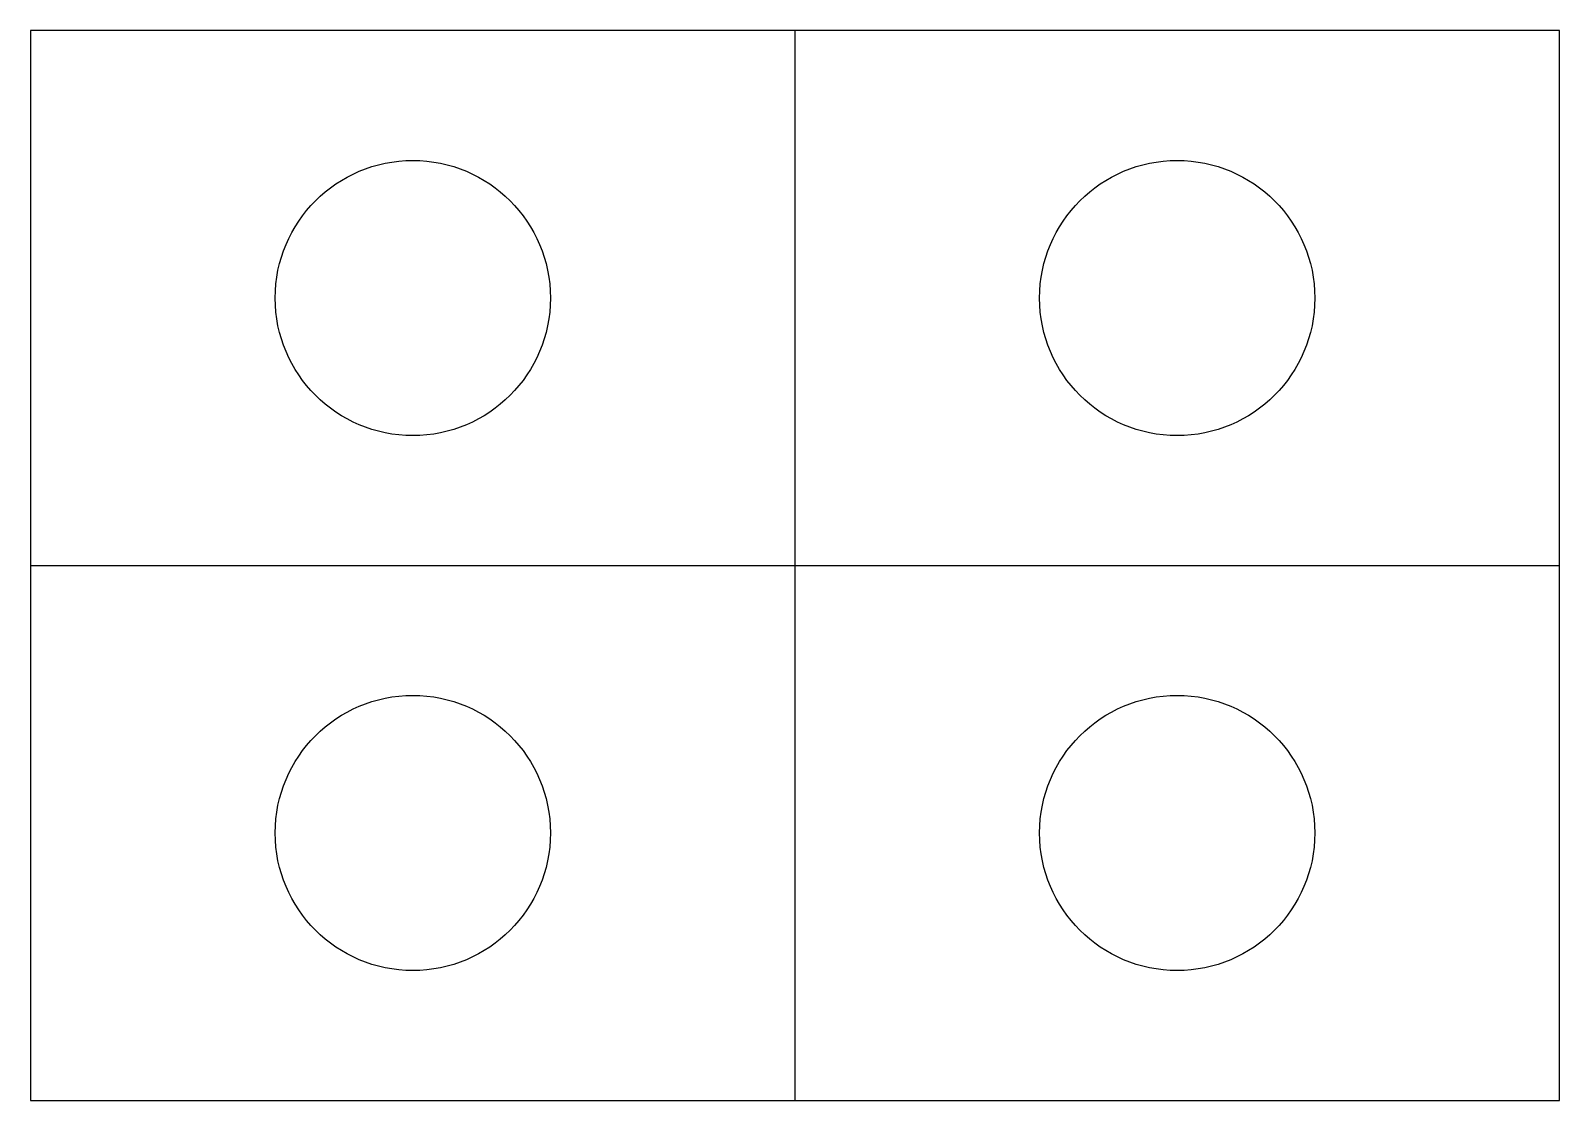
# Model space of a CAD drawing. Header units: millimetres. Extents: x -250 to 250, y -175 to 175.
import ezdxf

# ---------------------------------------------------------------- set-up
doc = ezdxf.new("R2010")
doc.units = ezdxf.units.MM
doc.layers.get('0').update_dxf_attribs({"linetype": 'CONTINUOUS'})

msp = doc.modelspace()

# ---------------------------------------------------------------- linework, layer by layer
at = {"color": 7}
for p, q in [((0, 175), (-250, 175)), ((-250, 175), (-250, 0)), ((250, 175), (0, 175)), ((250, 0), (250, 175)), ((-250, 0), (-250, -175)), ((250, -175), (250, 0)), ((-250, -175), (0, -175)), ((0, -175), (250, -175))]:
    msp.add_line(p, q, dxfattribs=at)
at = {"color": 1}
for p, q in [((0, 0), (0, 175)), ((-250, 0), (0, 0)), ((0, -175), (0, 0)), ((0, 0), (250, 0))]:
    msp.add_line(p, q, dxfattribs=at)
for centre in [(-125, 87.5), (125, 87.5), (-125, -87.5), (125, -87.5)]:
    msp.add_circle(centre, 45, dxfattribs=at)

doc.saveas('drawing.dxf')
